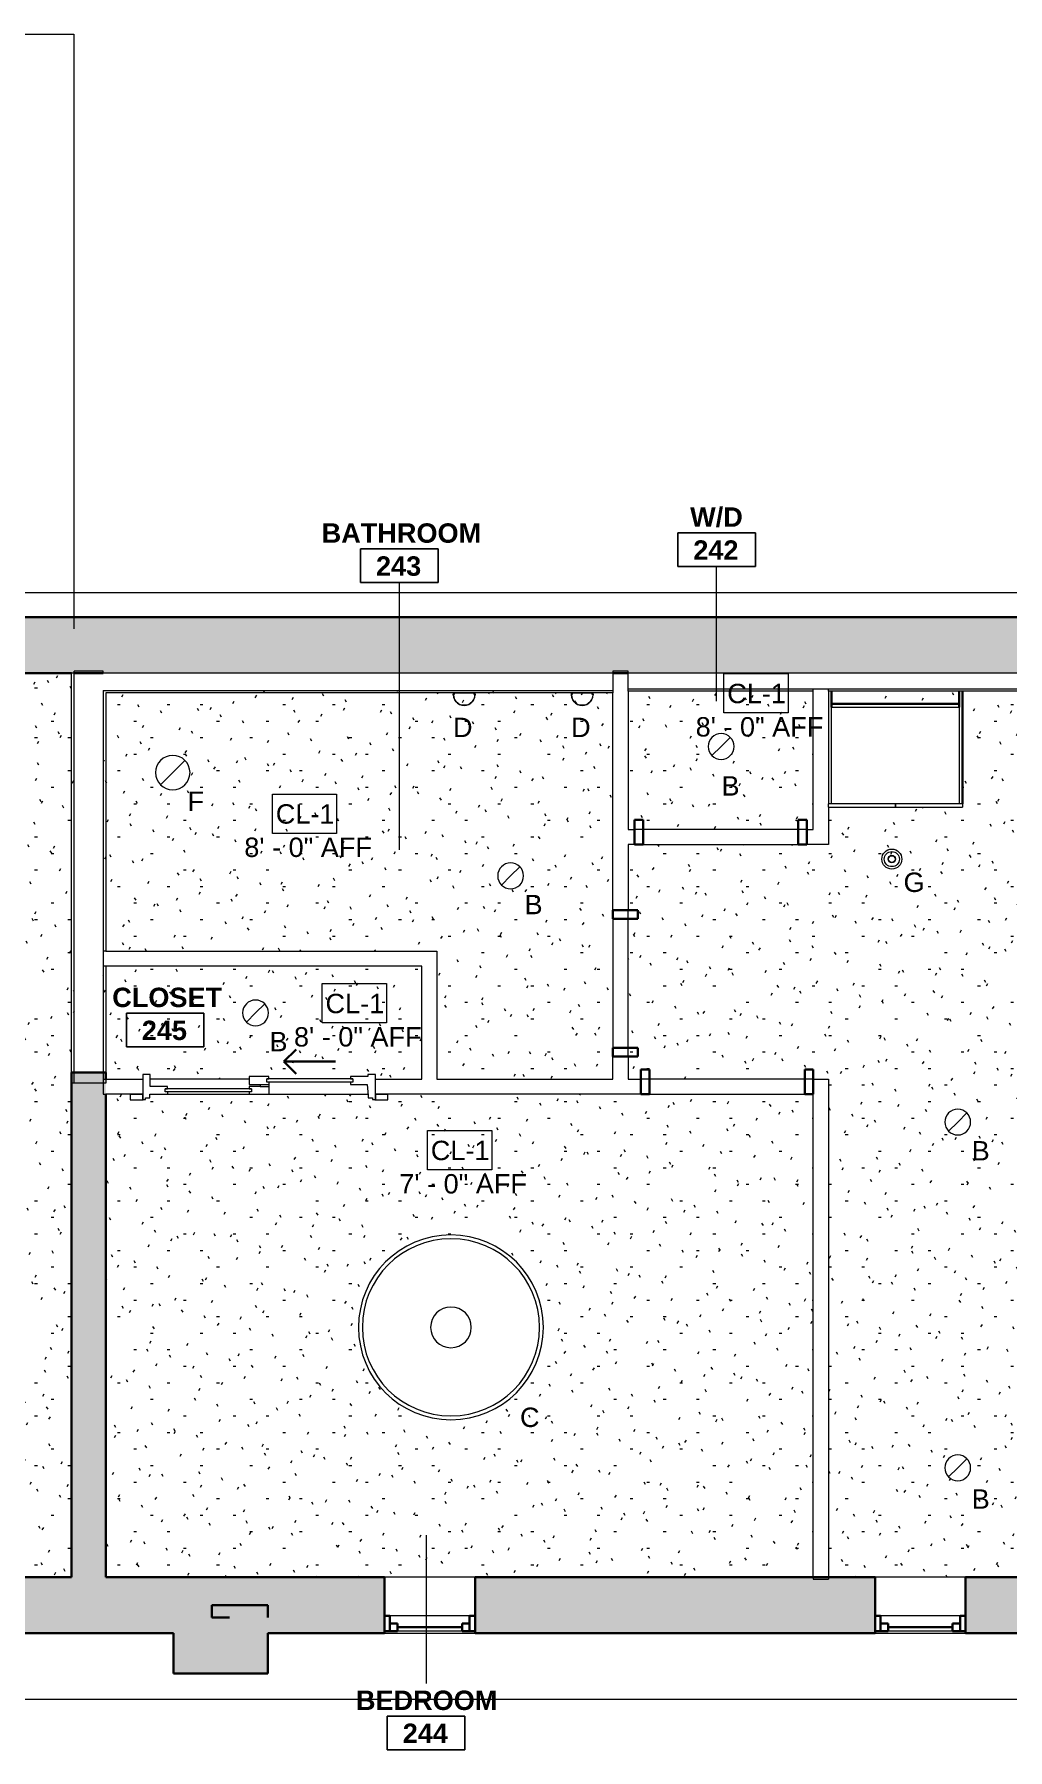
# Model space of a CAD drawing. Header units: inches. Extents: x -529 to 1015, y -2066 to -1239.
# Drawn here: x -119.1 to 106.8, y -1947.6 to -1549.4 of the extents above; entities that cross this region are included whole.
import ezdxf

# ---------------------------------------------------------------- set-up
doc = ezdxf.new("R2010")
doc.units = ezdxf.units.IN
doc.header["$MEASUREMENT"] = 0
for name, color, linetype, lineweight in [('A-AREA-IDEN', 2, 'Continuous', 9), ('A-CLNG', 13, 'Continuous', 18), ('A-CLNG-IDEN', 151, 'Continuous', 9), ('A-CLNG-PATT', 13, 'Continuous', 18), ('A-DETL', 90, 'Continuous', 9), ('A-DETL-GENF', 92, 'Continuous', 9), ('A-DOOR', 31, 'Continuous', 18), ('A-DOOR-FRAM', 31, 'Continuous', 30), ('A-DOOR-GLAZ', 31, 'Continuous', 9), ('A-DOOR-OPNG', 31, 'Continuous', 30), ('A-GLAZ', 151, 'Continuous', 18), ('A-ROOF', 132, 'Continuous', 18), ('A-WALL', 113, 'Continuous', 18), ('A-WALL-PATT', 111, 'Continuous', 18), ('E-LITE-EQPM', 33, 'Continuous', 9), ('E-LITE-EQPM-IDEN', 33, 'Continuous', 9), ('I-WALL', 2, 'Continuous', 18), ('Q-CASE', 31, 'Continuous', 9)]:
    doc.layers.add(name, color=color, linetype=linetype, lineweight=lineweight)
doc.styles.add('Arial', font='arial.ttf', dxfattribs={"height": 4.5})
doc.styles.add('Swis721 Lt BT_1', font='swissl.ttf', dxfattribs={"height": 4.5})
doc.styles.add('Swis721 Lt BT_B', font='', dxfattribs={"height": 4.5})
doc.styles.get('Swis721 Lt BT_B').set_extended_font_data('Swis721 Lt BT', bold=True)
pattern_1 = [(0, (0, 0), (15.36, 3.84), [0.634, -10.886, 0.634, -10.886, -61.44]), (0, (0, 0), (15.36, 3.84), [-23.04, 0.634, -22.406, 0.634, -10.886, -26.88]), (0, (0, 0), (15.36, 3.84), [-57.6, 0.634, -7.046, 0.634, -18.566]), (120, (5.76, 1.92), (-11.0055376, 11.38215), [0.634, -10.886, 0.634, -10.886, -61.44]), (120, (5.76, 1.92), (-11.0055376, 11.38215), [-23.04, 0.634, -22.406, 0.634, -10.886, -26.88]), (120, (5.76, 1.92), (-11.0055376, 11.38215), [-57.6, 0.634, -7.046, 0.634, -18.566]), (240, (7.68, 9.6), (-4.3544624, -15.22215), [0.634, -10.886, 0.634, -10.886, -61.44]), (240, (7.68, 9.6), (-4.3544624, -15.22215), [-23.04, 0.634, -22.406, 0.634, -10.886, -26.88]), (240, (7.68, 9.6), (-4.3544624, -15.22215), [-57.6, 0.634, -7.046, 0.634, -18.566])]

# ---------------------------------------------------------------- blocks, each defined once
blk = doc.blocks.new('Window-Double-Hung - 21_ x 42_-5127715-2ND FLOOR - RCP')
at = {"layer": 'A-GLAZ', "color": 8, "lineweight": 30}
for p, q in [((-10.5, 6.5), (-10.5, -6.5)), ((-10.5, 6), (-7.5, 6)), ((-9.25, 6), (-9.25, 2.5)), ((-9.25, 4.25), (-7.5, 4.25)), ((-7.5, 6), (-7.5, 4.25)), ((-7.5, 5.125), (7.5, 5.125)), ((7.5, 6), (10.5, 6)), ((7.5, 6), (7.5, 4.25)), ((9.25, 4.25), (7.5, 4.25)), ((9.25, 6), (9.25, 2.5)), ((10.5, -6.5), (10.5, 6.5)), ((-10.5, 2.5), (-9.25, 2.5)), ((9.25, 2.5), (10.5, 2.5))]:
    blk.add_line(p, q, dxfattribs=at)
at = {"layer": 'A-GLAZ'}
for p, q in [((10.5, 6.5), (-10.5, 6.5)), ((-10.5, -6.5), (10.5, -6.5))]:
    blk.add_line(p, q, dxfattribs=at)
at = {"layer": 'A-GLAZ', "lineweight": 9}
for p, q in [((-7.5, 6), (7.5, 6)), ((-9.25, 2.5), (9.25, 2.5))]:
    blk.add_line(p, q, dxfattribs=at)
blk = doc.blocks.new('Single Flush - D1 3_ X 8_  - NOT FR-6102448-2ND FLOOR - RCP')
at = {"layer": 'A-DOOR-FRAM'}
for p, q in [((-20, -4), (-20, 1.75)), ((-20, 1.75), (-18, 1.75)), ((-18, -4), (-18, 1.75)), ((18.000004, -4), (18.000004, 1.75)), ((18.000004, 1.75), (20.000004, 1.75)), ((20.000004, -4), (20.000004, 1.75)), ((-20, -4), (-18, -4)), ((18.000004, -4), (20.000004, -4))]:
    blk.add_line(p, q, dxfattribs=at)
blk = doc.blocks.new('Single Flush - D1 3_ X 8_  - NOT FR-6102174-2ND FLOOR - RCP')
at = {"layer": 'A-DOOR-FRAM'}
for p, q in [((-20, 4), (-20, -1.75)), ((-20, 4), (-18, 4)), ((-18, 4), (-18, -1.75)), ((18.000004, 4), (18.000004, -1.75)), ((18.000004, 4), (20.000004, 4)), ((20.000004, 4), (20.000004, -1.75)), ((-20, -1.75), (-18, -1.75)), ((18.000004, -1.75), (20.000004, -1.75))]:
    blk.add_line(p, q, dxfattribs=at)
blk = doc.blocks.new('Single Flush - D1 2_6_ X 8_ - NOT FR-6102321-2ND FLOOR - RCP')
at = {"layer": 'A-DOOR-FRAM'}
for p, q in [((-17, 4), (-17, -1.75)), ((-17, 4), (-15, 4)), ((-15, 4), (-15, -1.75)), ((15.000004, 4), (15.000004, -1.75)), ((15.000004, 4), (17.000004, 4)), ((17.000004, 4), (17.000004, -1.75)), ((-17, -1.75), (-15, -1.75)), ((15.000004, -1.75), (17.000004, -1.75))]:
    blk.add_line(p, q, dxfattribs=at)
blk = doc.blocks.new('Lighting_Pendants_Fabbian-Illuminazione_Olympic-F45A03 - Olympic F45A03-5554246-2ND FLOOR - RCP')
at = {"layer": 'E-LITE-EQPM'}
for radius, start, end in [(21.46, 360, 180), (20.57, 0, 180), (4.72, 360, 180), (21.46, 180, 360), (20.57, 180, 0), (4.72, 180, 360)]:
    blk.add_arc((0, 0), radius, start, end, dxfattribs=at)
blk = doc.blocks.new('Downlight - Recessed Can - 6_ Incandescent - 277V-5290754-2ND FLOOR - RCP')
at = {"layer": 'E-LITE-EQPM'}
for q in [(-2.12, -2.12), (2.12, 2.12)]:
    blk.add_line((0, 0), q, dxfattribs=at)
for start, end in [(360, 180), (0, 180), (180, 360), (180, 360)]:
    blk.add_arc((0, 0), 3, start, end, dxfattribs=at)
blk = doc.blocks.new('Downlight - Recessed Can - 8_ Incandescent - 120V-6101284-2ND FLOOR - RCP')
at = {"layer": 'E-LITE-EQPM'}
for q in [(-2.83, -2.83), (2.83, 2.83)]:
    blk.add_line((0, 0), q, dxfattribs=at)
for start, end in [(360, 180), (0, 180), (180, 360), (180, 360)]:
    blk.add_arc((0, 0), 4, start, end, dxfattribs=at)
blk = doc.blocks.new('Lighting_Ceiling-Mounted_Lucent_Axis_Mini_NorthAmerica - Not A Type - Load Type Catalog-5458882-2ND FLOOR - RCP')
at = {"layer": 'E-LITE-EQPM'}
for radius, start, end in [(2.32, 0, 180), (1.75, 0, 180), (0.867, 360, 180), (0.787, 360, 180), (2.32, 180, 0), (1.75, 180, 0), (0.867, 180, 360), (0.787, 180, 360)]:
    blk.add_arc((0, 0), radius, start, end, dxfattribs=at)
blk = doc.blocks.new('Door-Sliding-JELD-WEN-2_Panel-Stationary_Active-Wide_Stile-EpicVue - Not A Type - Load Type Catalog 4_6_-5760578-2ND FLOOR - RCP')
at = {"layer": 'A-DETL-GENF'}
for p, q in [((-26.86, 3.06), (-29.91, 3.06)), ((-29.91, 3.06), (-29.91, 1.8)), ((-29.91, 1.8), (-27, 1.8)), ((-27, 1.8), (-27, 2.98)), ((-27, 2.98), (-26.86, 2.98)), ((-26.34, 2.94), (-27, 2.94)), ((-27, 2.94), (-27, -2.8)), ((-26.86, 2.98), (-26.86, 3.06)), ((-26.34, 2.55), (-26.34, 2.94)), ((-25.34, 2.55), (-26.34, 2.55)), ((-25.34, 2.06), (-25.34, 2.55)), ((-25.11, -0.54), (-25.34, 2.06)), ((2.32, 1.74), (-2.37, 1.74)), ((-2.37, 1.74), (-2.37, -0.1)), ((1.78, 0.48), (1.78, 1.23)), ((1.78, 1.23), (2.32, 1.23)), ((2.31, 0.48), (1.78, 0.48)), ((2.31, -0.05), (2.31, 0.48)), ((2.32, 1.23), (2.32, 1.74)), ((21.2, 1.74), (21.2, 1.23)), ((25.33, 1.74), (21.2, 1.74)), ((21.2, 1.23), (21.75, 1.23)), ((21.75, 0.48), (21.21, 0.48)), ((21.21, 0.48), (21.21, -0.05)), ((21.75, 1.23), (21.75, 0.48)), ((26.34, 2.55), (25.33, 2.55)), ((25.33, 2.55), (25.33, 1.74)), ((27, 2.95), (26.34, 2.95)), ((26.34, 2.95), (26.34, 2.55)), ((26.86, 3.06), (26.86, 2.98)), ((29.91, 3.06), (26.86, 3.06)), ((26.86, 2.98), (27, 2.98)), ((27, 2.98), (27, 1.8)), ((27, -2.8), (27, 2.95)), ((27, 1.8), (29.91, 1.8)), ((29.91, 1.8), (29.91, 3.06)), ((-27, -2.8), (-25.25, -2.8)), ((-25.25, -2.8), (-25.25, -2.33)), ((-25.25, -2.33), (-21.22, -2.33)), ((-21.21, -0.54), (-25.11, -0.54)), ((-21.75, -1.8), (-21.75, -1.05)), ((-21.75, -1.05), (-21.21, -1.05)), ((-21.22, -1.8), (-21.75, -1.8)), ((-21.22, -2.33), (-21.22, -1.8)), ((-21.21, -1.05), (-21.21, -0.54)), ((-2.37, -0.1), (-2.32, -0.1)), ((-0.28, -0.05), (-2.32, -0.05)), ((-2.32, -0.05), (-2.32, -0.1)), ((-2.32, -0.1), (-2.32, -1.05)), ((-0.28, -0.54), (-2.32, -0.54)), ((-2.32, -1.05), (-1.78, -1.05)), ((-1.78, -1.8), (-2.31, -1.8)), ((-2.31, -1.8), (-2.31, -2.33)), ((-2.31, -2.33), (2.31, -2.33)), ((-1.78, -1.05), (-1.78, -1.8)), ((-0.28, -0.54), (-0.28, -0.05)), ((-0.28, -0.05), (2.31, -0.05)), ((2.31, -0.54), (-0.28, -0.54)), ((2.31, -2.33), (2.31, -0.54)), ((21.21, -0.05), (25.25, -0.05)), ((25.25, -0.05), (25.25, -2.8)), ((25.25, -2.8), (27, -2.8))]:
    blk.add_line(p, q, dxfattribs=at)
at = {"layer": 'A-DOOR-GLAZ'}
for p, q in [((1.78, 1.23), (21.75, 1.23)), ((1.78, 0.48), (21.75, 0.48)), ((-21.75, -1.05), (-1.78, -1.05)), ((-21.75, -1.8), (-1.78, -1.8))]:
    blk.add_line(p, q, dxfattribs=at)
at = {"layer": 'A-DOOR-OPNG'}
for p, q in [((-8.6, -2.99), (-5.77, -5.81)), ((-5.77, -5.81), (-17.77, -5.81)), ((-8.6, -8.64), (-5.77, -5.81))]:
    blk.add_line(p, q, dxfattribs=at)
blk = doc.blocks.new('CW Cupbd1 - Fridge 80_h x 24_d - 2 Doors-5985499-2ND FLOOR - RCP')
at = {"layer": 'Q-CASE', "lineweight": 30}
for p, q in [((2.75, -2.36), (2.75, -6.06)), ((32.39, -6.06), (32.39, -2.36)), ((33.14, -2.36), (33.14, -28.56)), ((2.75, -6.06), (2.75, -5.31)), ((2.75, -5.31), (32.39, -5.31)), ((32.39, -5.31), (32.39, -6.06))]:
    blk.add_line(p, q, dxfattribs=at)
at = {"layer": 'Q-CASE'}
for p, q in [((2.75, -28.56), (2.75, -6.06)), ((2.75, -6.06), (32.39, -6.06)), ((32.39, -6.06), (32.39, -28.56)), ((17.57, -28.56), (2, -28.56)), ((2, -29.31), (2, -28.56)), ((2, -29.31), (17.57, -29.31)), ((32.39, -28.56), (2.75, -28.56)), ((17.57, -29.31), (17.57, -28.56)), ((33.14, -28.56), (17.57, -28.56)), ((17.57, -28.56), (17.57, -29.31)), ((17.57, -29.31), (33.14, -29.31)), ((33.14, -28.56), (33.14, -29.31))]:
    blk.add_line(p, q, dxfattribs=at)
blk = doc.blocks.new('spectrum-sconce_round - BATHROOM 5_W x 4_D x 9_25_H 2-6101474-2ND FLOOR - RCP')
at = {"layer": 'E-LITE-EQPM'}
for p, q in [((-7.43, 2.93), (-7.26, 2.85)), ((-4.07, 3.16), (-4.06, 3.16)), ((-4.07, 3.03), (-4.07, 3.16)), ((-4.07, 3.16), (-4.07, 3.03)), ((-4.07, 3.14), (-4.06, 3.14)), ((-4.07, 3.05), (-4.07, 3.14)), ((-4.07, 3.14), (-4.07, 3.05)), ((-4.07, 3.03), (-4.07, 2.66)), ((-4.06, 3.03), (-4.07, 3.03)), ((-4.06, 3.16), (-4.06, 3.03)), ((-4.06, 3.03), (-4.06, 2.72)), ((-4.06, 2.72), (-4.03, 2.72)), ((-4.06, 2.66), (-4.06, 2.72)), ((-4.06, 2.7), (-4.03, 2.7)), ((-3.81, 2.67), (-4.06, 2.67)), ((-4.06, 2.66), (-4.06, 2.67)), ((-4.03, 3.03), (-4.03, 3.16)), ((-4.03, 2.72), (-4.03, 3.03)), ((-4.03, 3), (-3.86, 3)), ((-3.86, 2.81), (-4.03, 2.81)), ((-3.86, 2.8), (-4.03, 2.8)), ((-3.81, 2.67), (-3.68, 2.67)), ((-3.68, 2.67), (-3.81, 2.67)), ((-3.81, 2.66), (-3.81, 2.67)), ((-3.68, 2.67), (-3.68, 2.66)), ((-3.68, 2.67), (-3.07, 2.67)), ((-3.07, 2.67), (-3.68, 2.67)), ((-0.05, 2.67), (-3.07, 2.67)), ((-0.05, 2.67), (0.57, 2.67)), ((0.57, 2.67), (-0.05, 2.67)), ((0.57, 2.66), (0.57, 2.67)), ((0.57, 2.67), (0.69, 2.67)), ((0.69, 2.67), (0.57, 2.67)), ((0.94, 2.67), (0.69, 2.67)), ((0.69, 2.66), (0.69, 2.67)), ((0.75, 3), (0.91, 3)), ((0.91, 2.81), (0.75, 2.81)), ((0.91, 2.8), (0.75, 2.8)), ((0.91, 3.16), (0.91, 3.03)), ((0.91, 3.03), (0.91, 2.72)), ((0.91, 2.72), (0.94, 2.72)), ((0.91, 2.7), (0.94, 2.7)), ((0.94, 3.03), (0.94, 3.16)), ((0.94, 3.16), (0.96, 3.16)), ((0.94, 3.14), (0.96, 3.14)), ((0.94, 2.72), (0.94, 3.03)), ((0.96, 3.03), (0.94, 3.03)), ((0.94, 2.72), (0.94, 2.66)), ((0.94, 2.66), (0.94, 2.67)), ((0.96, 3.03), (0.96, 3.16)), ((0.96, 3.16), (0.96, 3.03)), ((0.96, 3.05), (0.96, 3.14)), ((0.96, 3.14), (0.96, 3.05)), ((0.96, 2.66), (0.96, 3.03)), ((4.59, 2.85), (4.76, 2.93))]:
    blk.add_line(p, q, dxfattribs=at)
at = {"layer": 'E-LITE-EQPM', "flags": 128}
for points in [[(-1.56, 5.66), (-2.11, 5.59), (-2.64, 5.41), (-3.12, 5.11), (-3.51, 4.72), (-3.81, 4.24), (-4, 3.71), (-4.06, 3.16)], [(-4.03, 3.16), (-3.95, 3.75), (-3.74, 4.3), (-3.41, 4.79), (-2.96, 5.19), (-2.43, 5.46), (-1.86, 5.61), (-1.26, 5.61), (-0.68, 5.46), (-0.16, 5.19), (0.29, 4.79), (0.63, 4.3), (0.84, 3.75), (0.91, 3.16)], [(-3.95, 3.73), (-3.74, 4.29), (-3.41, 4.78), (-2.96, 5.17), (-2.43, 5.45), (-1.86, 5.59), (-1.26, 5.59), (-0.68, 5.45), (-0.16, 5.17), (0.29, 4.78), (0.63, 4.29), (0.84, 3.73)], [(0.94, 3.16), (0.88, 3.71), (0.69, 4.24), (0.4, 4.72), (0, 5.11), (-0.47, 5.41), (-1, 5.59), (-1.56, 5.66)]]:
    blk.add_lwpolyline(points, dxfattribs=at)
at = {"layer": 'E-LITE-EQPM'}
for centre, start, end in [((-3.87, 2.91), 276.1329, 83.8671), ((-3.87, 2.91), 69.8893, 83.8671), ((-3.87, 2.89), 276.1329, 0), ((-3.87, 2.89), 276.1329, 290.1107), ((-3.87, 2.91), 13.9779, 41.9336), ((-3.87, 2.91), 346.0221, 0), ((-3.87, 2.89), 346.0221, 0), ((0.76, 2.91), 96.1329, 263.8671), ((0.76, 2.89), 166.0221, 263.8671), ((0.76, 2.91), 177.3926, 207.9557), ((0.76, 2.89), 180, 207.9557), ((0.76, 2.91), 124.0886, 152.0443)]:
    blk.add_arc(centre, 0.0943, start, end, dxfattribs=at)
blk = doc.blocks.new('Room Tag - Room Name and Number-3379422-2ND FLOOR - RCP')
at = {"layer": 'A-AREA-IDEN'}
for p, q in [((-0.1881, -0.1636), (-0.1881, -0.0018)), ((-0.1881, -0.0018), (0.1869, -0.0018)), ((0.1869, -0.0018), (-0.1881, -0.0018)), ((-0.1881, -0.0018), (-0.1881, -0.1636)), ((0.1869, -0.0018), (0.1869, -0.1636)), ((0.1869, -0.1636), (0.1869, -0.0018)), ((0.1869, -0.1636), (-0.1881, -0.1636)), ((-0.1881, -0.1636), (0.1869, -0.1636))]:
    blk.add_line(p, q, dxfattribs=at)

msp = doc.modelspace()

# ---------------------------------------------------------------- hatches: boundary and pattern name
at = {"layer": 'A-CLNG-PATT'}
h = msp.add_hatch(dxfattribs=at)
h.set_pattern_fill('FP_1', color=256, style=0, pattern_type=2)
h.set_pattern_definition(pattern_1)
h.paths.add_polyline_path([(-110.51, -1907.52), (-110.51, -1697.72), (-186.53, -1697.72), (-186.53, -1907.52), (-168.25, -1907.52)], flags=0)
h.paths.add_polyline_path([(-150.76, -1854.65), (-151.76, -1854.65), (-151.76, -1842.8), (-144.51, -1842.8), (-144.51, -1854.65), (-147.27, -1854.65)], flags=0)
h.paths.add_polyline_path([(-150.76, -1746.65), (-151.76, -1746.65), (-151.76, -1734.8), (-144.51, -1734.8), (-144.51, -1746.65), (-149.02, -1746.65)], flags=0)
h = msp.add_hatch(dxfattribs=at)
h.set_pattern_fill('FP_1', color=256, style=0, pattern_type=2)
h.set_pattern_definition(pattern_1)
h.paths.add_polyline_path([(263.75, -1907.52), (263.75, -1808.44), (224.25, -1808.44), (224.25, -1803.94), (227.75, -1803.94), (227.75, -1804.94), (263.75, -1804.94), (263.75, -1768.94), (227.75, -1768.94), (227.75, -1769.94), (224.25, -1769.94), (224.25, -1765.44), (263.75, -1765.44), (263.75, -1697.72), (221.68, -1697.72), (221.68, -1727.84), (218.18, -1727.84), (218.18, -1701.84), (96.34, -1701.84), (96.34, -1728.8), (65.2, -1728.8), (65.2, -1737.46), (18.7, -1737.46), (18.7, -1791.92), (65.2, -1791.92), (65.2, -1907.52), (253.7, -1907.52)], flags=0)
h.paths.add_polyline_path([(95.23, -1885.14), (94.45, -1885.04), (93.73, -1884.74), (93.11, -1884.26), (92.63, -1883.64), (92.33, -1882.92), (92.23, -1882.14), (92.33, -1881.37), (92.63, -1880.64), (93.11, -1880.02), (93.73, -1879.54), (94.45, -1879.24), (95.23, -1879.14), (96, -1879.24), (96.73, -1879.54), (97.35, -1880.02), (97.83, -1880.64), (98.13, -1881.37), (98.23, -1882.14), (98.13, -1882.92), (97.83, -1883.64), (97.35, -1884.26), (96.73, -1884.74), (96, -1885.04)], flags=0)
h.paths.add_polyline_path([(167.23, -1883.14), (166.45, -1883.04), (165.73, -1882.74), (165.11, -1882.26), (164.63, -1881.64), (164.33, -1880.92), (164.23, -1880.14), (164.33, -1879.37), (164.63, -1878.64), (165.11, -1878.02), (165.73, -1877.54), (166.45, -1877.24), (167.23, -1877.14), (168, -1877.24), (168.73, -1877.54), (169.35, -1878.02), (169.83, -1878.64), (170.13, -1879.37), (170.23, -1880.14), (170.13, -1880.92), (169.83, -1881.64), (169.35, -1882.26), (168.73, -1882.74), (168, -1883.04), (167.4, -1883.12)], flags=0)
h.paths.add_polyline_path([(239.23, -1883.14), (238.45, -1883.04), (237.73, -1882.74), (237.11, -1882.26), (236.63, -1881.64), (236.33, -1880.92), (236.23, -1880.14), (236.33, -1879.37), (236.63, -1878.64), (237.11, -1878.02), (237.73, -1877.54), (238.45, -1877.24), (239.23, -1877.14), (240, -1877.24), (240.73, -1877.54), (241.35, -1878.02), (241.83, -1878.64), (242.13, -1879.37), (242.23, -1880.14), (242.13, -1880.92), (241.83, -1881.64), (241.35, -1882.26), (240.73, -1882.74), (240, -1883.04)], flags=0)
h.paths.add_polyline_path([(199.05, -1862.03), (199.05, -1849), (197.84, -1848.81), (196.58, -1848.17), (196.21, -1847.8), (186.98, -1857.03), (186.73, -1856.78), (195.96, -1847.55), (195.59, -1847.18), (194.95, -1845.92), (194.76, -1844.71), (181.73, -1844.71), (181.73, -1844.35), (194.76, -1844.35), (194.95, -1843.14), (195.59, -1841.89), (195.96, -1841.52), (186.73, -1832.28), (186.98, -1832.03), (196.21, -1841.27), (196.58, -1840.89), (197.84, -1840.25), (199.05, -1840.06), (199.05, -1827.03), (199.4, -1827.03), (199.4, -1840.06), (200.62, -1840.25), (201.87, -1840.89), (202.24, -1841.27), (211.48, -1832.03), (211.73, -1832.28), (202.49, -1841.52), (202.87, -1841.89), (203.51, -1843.14), (203.7, -1844.35), (216.73, -1844.35), (216.73, -1844.71), (203.7, -1844.71), (203.51, -1845.92), (202.87, -1847.18), (202.49, -1847.55), (211.73, -1856.78), (211.48, -1857.03), (202.24, -1847.8), (201.87, -1848.17), (200.62, -1848.81), (199.4, -1849), (199.4, -1862.03)], flags=0)
h.paths.add_polyline_path([(200.96, -1846.91), (200.96, -1846.91), (200.87, -1846.79)], flags=0)
h.paths.add_polyline_path([(197.68, -1842.4), (197.68, -1842.4), (197.59, -1842.27)], flags=0)
h.paths.add_polyline_path([(95.23, -1804.88), (94.45, -1804.78), (93.73, -1804.48), (93.11, -1804), (92.63, -1803.38), (92.33, -1802.66), (92.23, -1801.88), (92.33, -1801.1), (92.63, -1800.38), (93.11, -1799.76), (93.73, -1799.28), (94.45, -1798.98), (95.23, -1798.88), (96, -1798.98), (96.73, -1799.28), (97.35, -1799.76), (97.83, -1800.38), (98.13, -1801.1), (98.23, -1801.88), (98.13, -1802.66), (97.83, -1803.38), (97.35, -1804), (96.73, -1804.48), (96, -1804.78)], flags=0)
h.paths.add_polyline_path([(167.23, -1804.88), (166.45, -1804.78), (165.73, -1804.48), (165.11, -1804), (164.63, -1803.38), (164.33, -1802.66), (164.23, -1801.88), (164.33, -1801.1), (164.63, -1800.38), (165.11, -1799.76), (165.73, -1799.28), (166.45, -1798.98), (167.23, -1798.88), (168, -1798.98), (168.73, -1799.28), (169.35, -1799.76), (169.83, -1800.38), (170.13, -1801.1), (170.23, -1801.88), (170.13, -1802.66), (169.83, -1803.38), (169.35, -1804), (168.73, -1804.48), (168, -1804.78), (167.4, -1804.86)], flags=0)
h.paths.add_polyline_path([(177.55, -1787.44), (173.03, -1787.44), (170.74, -1783.51), (173.03, -1779.57), (177.55, -1779.57), (179.84, -1783.51), (177.63, -1787.3)], flags=0)
h.paths.add_polyline_path([(117.61, -1787.44), (117.53, -1787.44), (115.24, -1783.51), (117.53, -1779.57), (122.05, -1779.57), (124.34, -1783.51), (122.05, -1787.44), (117.79, -1787.44)], flags=0)
h.paths.add_polyline_path([(144.92, -1787.43), (144.66, -1787.43), (142.37, -1783.49), (144.66, -1779.56), (149.19, -1779.56), (151.47, -1783.49), (149.18, -1787.43), (146.44, -1787.43)], flags=0)
h.paths.add_polyline_path([(151.94, -1743.16), (150.93, -1742.93), (150.12, -1742.29), (149.67, -1741.36), (149.67, -1740.32), (150.12, -1739.39), (150.93, -1738.75), (151.94, -1738.52), (152.95, -1738.75), (153.75, -1739.39), (154.2, -1740.32), (154.2, -1741.36), (153.75, -1742.29), (152.95, -1742.93), (152.02, -1743.15)], flags=0)
h.paths.add_polyline_path([(187.94, -1743.16), (186.93, -1742.93), (186.12, -1742.29), (185.67, -1741.36), (185.67, -1740.32), (186.12, -1739.39), (186.93, -1738.75), (187.94, -1738.52), (188.95, -1738.75), (189.75, -1739.39), (190.2, -1740.32), (190.2, -1741.36), (189.75, -1742.29), (188.95, -1742.93), (188.38, -1743.06)], flags=0)
h.paths.add_polyline_path([(115.94, -1743.16), (114.91, -1742.92), (114.12, -1742.29), (113.67, -1741.36), (113.67, -1740.32), (114.12, -1739.39), (114.96, -1738.74), (115.94, -1738.52), (116.95, -1738.75), (117.75, -1739.39), (118.2, -1740.32), (118.2, -1741.36), (117.75, -1742.29), (116.95, -1742.93), (116.02, -1743.15)], flags=0)
h.paths.add_polyline_path([(79.94, -1743.16), (78.91, -1742.92), (78.12, -1742.29), (77.67, -1741.36), (77.67, -1740.32), (78.12, -1739.39), (78.93, -1738.75), (79.94, -1738.52), (80.95, -1738.75), (81.75, -1739.39), (82.2, -1740.32), (82.2, -1741.36), (81.75, -1742.29), (80.95, -1742.93), (80.02, -1743.15)], flags=0)
h.paths.add_polyline_path([(115.94, -1742.59), (116.81, -1742.35), (117.45, -1741.71), (117.68, -1740.84), (117.45, -1739.97), (116.81, -1739.33), (115.94, -1739.1), (115.06, -1739.33), (114.43, -1739.97), (114.19, -1740.84), (114.43, -1741.71), (115.06, -1742.35), (115.72, -1742.53)], flags=0)
h.paths.add_polyline_path([(79.94, -1742.59), (80.81, -1742.35), (81.45, -1741.71), (81.68, -1740.84), (81.45, -1739.97), (80.81, -1739.33), (79.94, -1739.1), (79.06, -1739.33), (78.43, -1739.97), (78.19, -1740.84), (78.43, -1741.71), (79.06, -1742.35), (79.72, -1742.53)], flags=0)
h.paths.add_polyline_path([(187.94, -1742.59), (188.81, -1742.35), (189.45, -1741.71), (189.68, -1740.84), (189.45, -1739.97), (188.81, -1739.33), (187.94, -1739.1), (187.06, -1739.33), (186.43, -1739.97), (186.19, -1740.84), (186.43, -1741.71), (187.06, -1742.35)], flags=0)
h.paths.add_polyline_path([(151.94, -1742.59), (152.81, -1742.35), (153.45, -1741.71), (153.68, -1740.84), (153.42, -1739.94), (152.81, -1739.33), (151.94, -1739.1), (151.06, -1739.33), (150.43, -1739.97), (150.19, -1740.84), (150.43, -1741.71), (151.06, -1742.35)], flags=0)
h.paths.add_polyline_path([(151.94, -1741.71), (151.42, -1741.54), (151.11, -1741.09), (151.11, -1740.57), (151.44, -1740.13), (151.95, -1739.97), (152.46, -1740.16), (152.77, -1740.59), (152.76, -1741.12), (152.43, -1741.55), (151.94, -1741.71)], flags=0)
h.paths.add_polyline_path([(115.94, -1741.71), (115.42, -1741.54), (115.11, -1741.09), (115.11, -1740.57), (115.44, -1740.13), (115.95, -1739.97), (116.46, -1740.16), (116.77, -1740.59), (116.76, -1741.12), (116.43, -1741.55), (115.94, -1741.71)], flags=0)
h.paths.add_polyline_path([(187.94, -1741.71), (187.42, -1741.54), (187.11, -1741.09), (187.11, -1740.57), (187.44, -1740.13), (187.95, -1739.97), (188.46, -1740.16), (188.77, -1740.59), (188.76, -1741.12), (188.43, -1741.55), (187.94, -1741.71)], flags=0)
h.paths.add_polyline_path([(79.94, -1741.71), (79.42, -1741.54), (79.11, -1741.09), (79.11, -1740.57), (79.44, -1740.13), (79.95, -1739.97), (80.46, -1740.16), (80.77, -1740.59), (80.76, -1741.12), (80.43, -1741.55), (79.94, -1741.71)], flags=0)
h.paths.add_polyline_path([(151.94, -1741.63), (152.5, -1741.39), (152.72, -1740.84), (152.49, -1740.28), (151.93, -1740.06), (151.38, -1740.3), (151.15, -1740.84), (151.38, -1741.4), (151.93, -1741.63)], flags=0)
h.paths.add_polyline_path([(79.94, -1741.63), (80.5, -1741.39), (80.72, -1740.84), (80.49, -1740.28), (79.93, -1740.06), (79.38, -1740.3), (79.15, -1740.84), (79.38, -1741.4), (79.93, -1741.63)], flags=0)
h.paths.add_polyline_path([(187.94, -1741.63), (188.5, -1741.39), (188.72, -1740.84), (188.49, -1740.28), (187.93, -1740.06), (187.38, -1740.3), (187.15, -1740.84), (187.38, -1741.4), (187.93, -1741.63)], flags=0)
h.paths.add_polyline_path([(115.94, -1741.63), (116.5, -1741.39), (116.72, -1740.84), (116.49, -1740.28), (115.93, -1740.06), (115.38, -1740.3), (115.15, -1740.84), (115.38, -1741.4), (115.93, -1741.63)], flags=0)
h.paths.add_polyline_path([(239.23, -1720.45), (238.45, -1720.35), (237.73, -1720.05), (237.11, -1719.57), (236.63, -1718.95), (236.33, -1718.22), (236.23, -1717.45), (236.33, -1716.67), (236.63, -1715.95), (237.11, -1715.33), (237.73, -1714.85), (238.45, -1714.55), (239.23, -1714.45), (240, -1714.55), (240.73, -1714.85), (241.35, -1715.33), (241.83, -1715.95), (242.13, -1716.67), (242.23, -1717.45), (242.13, -1718.22), (241.83, -1718.95), (241.35, -1719.57), (240.73, -1720.05), (240, -1720.35)], flags=0)
h.paths.add_polyline_path([(95.59, -1704.8), (95.59, -1701.84), (65.95, -1701.84), (65.95, -1704.8)], flags=0)
h = msp.add_hatch(dxfattribs=at)
h.set_pattern_fill('FP_2', color=256, style=0, pattern_type=2)
h.set_pattern_definition(pattern_1)
h.paths.add_polyline_path([(-0.42, -1791.92), (15.2, -1791.92), (15.2, -1702.22), (10.59, -1702.22), (10.57, -1702.72), (10.5, -1703.31), (10.29, -1703.87), (9.96, -1704.34), (9.6, -1704.69), (9.16, -1704.97), (8.63, -1705.16), (8.02, -1705.21), (7.46, -1705.14), (6.96, -1704.96), (6.5, -1704.66), (6.11, -1704.26), (5.81, -1703.78), (5.63, -1703.26), (5.56, -1702.47), (5.56, -1702.22), (-16.82, -1702.22), (-16.83, -1702.72), (-16.91, -1703.31), (-17.12, -1703.87), (-17.44, -1704.34), (-17.81, -1704.69), (-18.25, -1704.97), (-18.77, -1705.16), (-19.39, -1705.21), (-19.94, -1705.14), (-20.44, -1704.96), (-20.91, -1704.66), (-21.3, -1704.26), (-21.59, -1703.78), (-21.77, -1703.26), (-21.85, -1702.47), (-21.85, -1702.22), (-102.51, -1702.22), (-102.51, -1762.22), (-25.65, -1762.22), (-25.65, -1791.92)], flags=0)
h.paths.add_polyline_path([(-8.55, -1747.74), (-9.33, -1747.63), (-10.05, -1747.33), (-10.68, -1746.86), (-11.15, -1746.24), (-11.45, -1745.51), (-11.55, -1744.74), (-11.45, -1743.96), (-11.15, -1743.24), (-10.68, -1742.61), (-10.05, -1742.14), (-9.33, -1741.84), (-8.55, -1741.74), (-7.78, -1741.84), (-7.05, -1742.14), (-6.43, -1742.61), (-5.96, -1743.24), (-5.66, -1743.96), (-5.55, -1744.74), (-5.66, -1745.51), (-5.96, -1746.24), (-6.43, -1746.86), (-7.05, -1747.33), (-7.78, -1747.63)], flags=0)
h.paths.add_polyline_path([(-86.97, -1724.76), (-88.01, -1724.62), (-88.97, -1724.23), (-89.8, -1723.59), (-90.43, -1722.76), (-90.83, -1721.8), (-90.97, -1720.76), (-90.83, -1719.73), (-90.43, -1718.76), (-89.8, -1717.93), (-88.97, -1717.3), (-88.01, -1716.9), (-86.97, -1716.76), (-85.94, -1716.9), (-84.97, -1717.3), (-84.14, -1717.93), (-83.51, -1718.76), (-83.11, -1719.73), (-82.97, -1720.76), (-83.11, -1721.8), (-83.51, -1722.76), (-84.14, -1723.59), (-84.97, -1724.23), (-85.94, -1724.62)], flags=0)
h.paths.add_polyline_path([(8.07, -1705.15), (8.42, -1705.14), (9.02, -1704.97), (9.47, -1704.74), (9.96, -1704.28), (10.28, -1703.79), (10.47, -1703.26), (10.54, -1702.56), (10.33, -1702.54), (10.29, -1702.43), (10.35, -1702.36), (10.37, -1702.36), (10.54, -1702.36), (10.54, -1702.27), (10.57, -1702.27), (10.57, -1702.23), (5.57, -1702.23), (5.57, -1702.27), (5.6, -1702.28), (5.6, -1702.36), (5.81, -1702.38), (5.83, -1702.39), (5.85, -1702.49), (5.77, -1702.56), (5.6, -1702.58), (5.6, -1702.72), (5.68, -1703.31), (5.9, -1703.87), (6.24, -1704.36), (6.7, -1704.75), (7.26, -1705.03), (7.77, -1705.15)], flags=0)
h.paths.add_polyline_path([(-19.63, -1705.15), (-18.98, -1705.14), (-18.38, -1704.97), (-17.93, -1704.74), (-17.44, -1704.28), (-17.12, -1703.79), (-16.93, -1703.26), (-16.87, -1702.56), (-17.07, -1702.54), (-17.11, -1702.43), (-17.05, -1702.36), (-17.03, -1702.36), (-16.86, -1702.36), (-16.86, -1702.27), (-16.83, -1702.27), (-16.83, -1702.23), (-21.83, -1702.23), (-21.83, -1702.27), (-21.8, -1702.28), (-21.8, -1702.36), (-21.6, -1702.38), (-21.57, -1702.39), (-21.55, -1702.49), (-21.63, -1702.56), (-21.8, -1702.58), (-21.8, -1702.72), (-21.72, -1703.31), (-21.51, -1703.87), (-21.16, -1704.36), (-20.7, -1704.75), (-20.14, -1705.03), (-19.65, -1705.15)], flags=0)
h = msp.add_hatch(dxfattribs=at)
h.set_pattern_fill('FP_1', color=256, style=0, pattern_type=2)
h.set_pattern_definition(pattern_1)
h.paths.add_polyline_path([(55.52, -1733.96), (61.7, -1733.96), (61.7, -1701.84), (18.7, -1701.84), (18.7, -1733.96), (41.54, -1733.96)], flags=0)
h.paths.add_polyline_path([(40.31, -1717.71), (39.53, -1717.61), (38.81, -1717.31), (38.19, -1716.83), (37.71, -1716.21), (37.41, -1715.49), (37.31, -1714.71), (37.41, -1713.94), (37.71, -1713.21), (38.19, -1712.59), (38.81, -1712.12), (39.53, -1711.82), (40.31, -1711.71), (41.09, -1711.82), (41.81, -1712.12), (42.43, -1712.59), (42.91, -1713.21), (43.21, -1713.94), (43.31, -1714.71), (43.21, -1715.49), (42.91, -1716.21), (42.43, -1716.83), (41.81, -1717.31), (41.09, -1717.61)], flags=0)
h = msp.add_hatch(dxfattribs=at)
h.set_pattern_fill('FP_1', color=256, style=0, pattern_type=2)
h.set_pattern_definition(pattern_1)
h.paths.add_polyline_path([(-29.15, -1791.92), (-29.15, -1765.72), (-102.51, -1765.72), (-102.51, -1791.92), (-93.95, -1791.92), (-93.95, -1790.87), (-92.2, -1790.87), (-92.2, -1791.92), (-69.27, -1791.92), (-69.27, -1791.34), (-64.64, -1791.34), (-64.64, -1791.87), (-45.73, -1791.87), (-45.73, -1791.34), (-41.7, -1791.34), (-41.7, -1790.87), (-39.95, -1790.87), (-39.95, -1791.92)], flags=0)
h.paths.add_polyline_path([(-67.76, -1779.55), (-68.54, -1779.44), (-69.26, -1779.14), (-69.88, -1778.67), (-70.36, -1778.05), (-70.66, -1777.32), (-70.76, -1776.55), (-70.66, -1775.77), (-70.35, -1775.03), (-69.88, -1774.43), (-69.26, -1773.95), (-68.54, -1773.65), (-67.76, -1773.55), (-66.99, -1773.65), (-66.26, -1773.95), (-65.64, -1774.43), (-65.16, -1775.05), (-64.86, -1775.77), (-64.76, -1776.55), (-64.86, -1777.32), (-65.16, -1778.05), (-65.64, -1778.67), (-66.26, -1779.14), (-66.99, -1779.44)], flags=0)
h = msp.add_hatch(dxfattribs=at)
h.set_pattern_fill('FP_1', color=256, style=0, pattern_type=2)
h.set_pattern_definition(pattern_1)
h.paths.add_polyline_path([(55.52, -1907.52), (61.7, -1907.52), (61.7, -1795.42), (-39.95, -1795.42), (-39.95, -1795.47), (-37.05, -1795.47), (-37.05, -1796.73), (-40.09, -1796.73), (-40.09, -1796.65), (-39.95, -1796.65), (-39.95, -1796.62), (-40.62, -1796.62), (-40.62, -1796.22), (-41.62, -1796.22), (-41.62, -1795.73), (-41.64, -1795.42), (-92.29, -1795.42), (-92.29, -1796.22), (-93.29, -1796.22), (-93.29, -1796.62), (-93.95, -1796.62), (-93.95, -1796.65), (-93.81, -1796.65), (-93.81, -1796.73), (-96.86, -1796.73), (-96.86, -1795.47), (-93.95, -1795.47), (-93.95, -1795.42), (-102.51, -1795.42), (-102.51, -1907.52), (-0.42, -1907.52)], flags=0)
h.paths.add_polyline_path([(-22.4, -1870.93), (-22.42, -1870.93), (-24, -1870.93), (-27.27, -1870.42), (-30.35, -1869.45), (-33.2, -1868.06), (-35.83, -1866.26), (-38.16, -1864.09), (-40.15, -1861.59), (-41.74, -1858.82), (-42.91, -1855.84), (-43.62, -1852.72), (-43.86, -1849.53), (-43.62, -1846.33), (-42.9, -1843.21), (-41.68, -1840.13), (-40.08, -1837.38), (-38.09, -1834.9), (-35.74, -1832.73), (-33.1, -1830.94), (-30.2, -1829.55), (-27.15, -1828.61), (-23.94, -1828.14), (-20.8, -1828.14), (-17.53, -1828.64), (-14.45, -1829.61), (-11.6, -1831), (-8.97, -1832.8), (-6.64, -1834.98), (-4.65, -1837.48), (-3.06, -1840.25), (-1.89, -1843.23), (-1.17, -1846.47), (-0.94, -1849.53), (-1.18, -1852.73), (-1.9, -1855.86), (-3.12, -1858.93), (-4.72, -1861.68), (-6.71, -1864.17), (-9.06, -1866.33), (-11.7, -1868.13), (-14.6, -1869.52), (-17.65, -1870.45), (-20.86, -1870.93), (-22.38, -1870.93)], flags=0)
at = {"layer": 'A-WALL-PATT', "lineweight": 9}
for points in [[(357.94, -1697.72), (357.94, -1684.72), (-186.36, -1684.72), (-186.36, -1697.72), (335.23, -1697.72)], [(-102.51, -1907.52), (-102.51, -1790.4), (-110.51, -1790.4), (-110.51, -1907.52)], [(-73.81, -1916.91), (-64.92, -1916.91), (-64.92, -1914.02), (-77.92, -1914.02), (-77.92, -1916.91)], [(-64.92, -1929.91), (-64.92, -1916.91), (-73.81, -1916.91), (-73.81, -1929.91)], [(-73.81, -1929.91), (-73.81, -1920.52), (-86.81, -1920.52), (-86.81, -1929.91)]]:
    msp.add_hatch(color=7, dxfattribs=at).paths.add_polyline_path(points, flags=0)
h = msp.add_hatch(dxfattribs=at)
h.set_pattern_fill('FP_1', color=256, style=0, pattern_type=2)
h.set_pattern_definition(pattern_1)
h.paths.add_polyline_path([(-109.88, -1792.84), (-109.88, -1739.22), (-110.51, -1739.22), (-110.51, -1792.84)], flags=0)
h.paths.add_polyline_path([(-110.51, -1703.22), (-109.88, -1703.22), (-109.88, -1697.72), (-110.51, -1697.72)], flags=0)
h = msp.add_hatch(dxfattribs=at)
h.set_pattern_fill('FP_1', color=256, style=0, pattern_type=2)
h.set_pattern_definition(pattern_1)
h.paths.add_polyline_path([(-109.88, -1739.22), (-109.88, -1703.22), (-110.51, -1703.22), (-110.51, -1739.22)], flags=0)
h = msp.add_hatch(dxfattribs=at)
h.set_pattern_fill('FP_1', color=256, style=0, pattern_type=2)
h.set_pattern_definition(pattern_1)
h.paths.add_polyline_path([(-103.13, -1792.84), (-102.51, -1792.84), (-102.51, -1765.72), (-103.13, -1765.72), (-103.13, -1791.92)], flags=0)
h.paths.add_polyline_path([(-103.13, -1762.22), (-102.51, -1762.22), (-102.51, -1739.22), (-103.13, -1739.22), (-103.13, -1761.09)], flags=0)
h.paths.add_polyline_path([(-103.13, -1703.22), (-102.51, -1703.22), (-102.51, -1701.72), (-103.13, -1701.72)], flags=0)
h = msp.add_hatch(dxfattribs=at)
h.set_pattern_fill('FP_1', color=256, style=0, pattern_type=2)
h.set_pattern_definition(pattern_1)
h.paths.add_polyline_path([(-102.51, -1739.22), (-102.51, -1703.22), (-103.13, -1703.22), (-103.13, -1739.22)], flags=0)
h = msp.add_hatch(dxfattribs=at)
h.set_pattern_fill('FP_1', color=256, style=0, pattern_type=2)
h.set_pattern_definition(pattern_1)
h.paths.add_polyline_path([(-0.42, -1702.22), (15.2, -1702.22), (15.2, -1701.72), (-102.51, -1701.72), (-102.51, -1702.22), (-14.41, -1702.22)], flags=0)
h = msp.add_hatch(dxfattribs=at)
h.set_pattern_fill('FP_1', color=256, style=0, pattern_type=2)
h.set_pattern_definition(pattern_1)
h.paths.add_polyline_path([(218.18, -1701.84), (218.18, -1701.34), (65.2, -1701.34), (65.2, -1701.84), (167.4, -1701.84)], flags=0)
h.paths.add_polyline_path([(61.7, -1701.84), (61.7, -1701.34), (18.7, -1701.34), (18.7, -1701.84), (55.52, -1701.84)], flags=0)
h = msp.add_hatch(color=7, dxfattribs=at)
h.paths.add_polyline_path([(335.08, -1920.52), (335.08, -1914.91), (351.7, -1914.91), (351.7, -1907.52), (201.3, -1907.52), (201.3, -1920.52), (279.29, -1920.52)], flags=0)
h.paths.add_polyline_path([(133.05, -1920.52), (180.3, -1920.52), (180.3, -1907.52), (97.05, -1907.52), (97.05, -1920.52), (120.05, -1920.52)], flags=0)
h.paths.add_polyline_path([(76.05, -1920.52), (76.05, -1907.52), (-16.81, -1907.52), (-16.81, -1920.52), (55.52, -1920.52)], flags=0)
h.paths.add_polyline_path([(-37.81, -1920.52), (-37.81, -1907.52), (-235.08, -1907.52), (-235.08, -1920.52), (-73.81, -1920.52), (-73.81, -1916.91), (-64.92, -1916.91), (-64.92, -1920.52), (-56.36, -1920.52)], flags=0)
h.paths.add_polyline_path([(-261.08, -1920.52), (-261.08, -1907.52), (-273.58, -1907.52), (-273.58, -1920.52)], flags=0)

# ---------------------------------------------------------------- linework, layer by layer
at = {"layer": 'A-AREA-IDEN'}
for p, q in [((39.27, -1704.2), (39.27, -1672.91)), ((-34.35, -1738.66), (-34.35, -1676.62)), ((-28.14, -1897.75), (-28.14, -1932.23))]:
    msp.add_line(p, q, dxfattribs=at)
at = {"layer": 'A-CLNG'}
for p, q in [((60.2, -1733.96), (20.2, -1733.96)), ((20.2, -1737.46), (60.2, -1737.46)), ((15.2, -1752.67), (15.2, -1786.67)), ((18.7, -1786.67), (18.7, -1752.67)), ((-92.29, -1795.42), (-41.64, -1795.42)), ((-69.27, -1791.92), (-92.2, -1791.92)), ((61.7, -1791.92), (21.7, -1791.92)), ((21.7, -1795.42), (61.7, -1795.42))]:
    msp.add_line(p, q, dxfattribs=at)
for centre, radius, start, end in [((40.31, -1714.71), 3, 360, 180), ((40.31, -1714.71), 3, 180, 360), ((-86.97, -1720.76), 4, 360, 180), ((-86.97, -1720.76), 4, 180, 360), ((-8.55, -1744.74), 3, 360, 180), ((-8.55, -1744.74), 3, 180, 360), ((-67.76, -1776.55), 3, 360, 180), ((-67.76, -1776.55), 3, 180, 360), ((95.23, -1801.88), 3, 0, 180), ((95.23, -1801.88), 3, 180, 360), ((95.23, -1882.14), 3, 0, 180), ((95.23, -1882.14), 3, 180, 360)]:
    msp.add_arc(centre, radius, start, end, dxfattribs=at)
at = {"layer": 'A-CLNG-IDEN', "flags": 128}
for points in [[(40.97, -1697.78), (55.84, -1697.78), (55.84, -1706.91), (40.97, -1706.91)], [(-63.81, -1725.74), (-48.93, -1725.74), (-48.93, -1734.87), (-63.81, -1734.87)], [(-52.27, -1769.73), (-37.39, -1769.73), (-37.39, -1778.87), (-52.27, -1778.87)], [(-27.83, -1803.84), (-12.95, -1803.84), (-12.95, -1812.98), (-27.83, -1812.98)]]:
    msp.add_lwpolyline(points, close=True, dxfattribs=at)
at = {"layer": 'A-DETL'}
for p, q in [((-277.95, -1549.39), (-109.95, -1549.39)), ((-109.95, -1549.39), (-109.95, -1687.39))]:
    msp.add_line(p, q, dxfattribs=at)
at = {"layer": 'A-ROOF'}
for p, q in [((-242.08, -1678.97), (327.58, -1678.97)), ((327.58, -1935.91), (-242.08, -1935.91))]:
    msp.add_line(p, q, dxfattribs=at)
at = {"layer": 'A-WALL', "color": 8, "lineweight": 30}
for p, q in [((-277.95, -1684.72), (357.94, -1684.72)), ((-110.51, -1697.72), (-186.53, -1697.72)), ((-103.13, -1697.72), (-109.88, -1697.72)), ((18.7, -1697.72), (15.2, -1697.72)), ((-186.53, -1907.52), (-110.51, -1907.52)), ((-102.51, -1907.52), (-37.81, -1907.52)), ((-16.81, -1907.52), (76.05, -1907.52)), ((97.05, -1907.52), (180.3, -1907.52)), ((-77.92, -1916.91), (-77.92, -1914.02)), ((-77.92, -1914.02), (-64.92, -1914.02)), ((-64.92, -1914.02), (-64.92, -1916.91)), ((-73.81, -1916.91), (-77.92, -1916.91)), ((-86.81, -1920.52), (-235.08, -1920.52)), ((-86.81, -1929.91), (-86.81, -1920.52)), ((-37.81, -1920.52), (-64.92, -1920.52)), ((-64.92, -1920.52), (-64.92, -1929.91)), ((76.05, -1920.52), (-16.81, -1920.52)), ((120.05, -1920.52), (97.05, -1920.52)), ((-64.92, -1929.91), (-86.81, -1929.91))]:
    msp.add_line(p, q, dxfattribs=at)
at = {"layer": 'A-WALL', "color": 55}
for p, q in [((-109.88, -1697.72), (-110.51, -1697.72)), ((15.2, -1697.72), (-103.13, -1697.72)), ((218.18, -1697.72), (18.7, -1697.72))]:
    msp.add_line(p, q, dxfattribs=at)
at = {"layer": 'A-WALL'}
for p, q in [((-109.88, -1792.84), (-109.88, -1697.22)), ((-103.13, -1697.72), (-103.13, -1697.22)), ((15.2, -1697.22), (15.2, -1702.22)), ((18.7, -1701.84), (18.7, -1697.22)), ((-103.13, -1701.72), (-103.13, -1792.84)), ((-103.13, -1701.72), (15.2, -1701.72)), ((18.7, -1701.34), (218.18, -1701.34)), ((61.7, -1701.84), (61.7, -1701.34)), ((65.2, -1701.84), (65.2, -1701.34)), ((-102.51, -1762.22), (-103.13, -1762.22)), ((-102.51, -1765.72), (-103.13, -1765.72)), ((-103.13, -1791.92), (-102.51, -1791.92)), ((-103.13, -1795.42), (-102.51, -1795.42)), ((-102.51, -1791.92), (-102.51, -1792.84)), ((61.7, -1907.52), (61.7, -1908.02)), ((65.2, -1907.52), (65.2, -1908.02))]:
    msp.add_line(p, q, dxfattribs=at)
at = {"layer": 'I-WALL'}
for p, q in [((-110.51, -1790.4), (-110.51, -1697.72)), ((15.2, -1702.22), (-102.51, -1702.22)), ((-102.51, -1702.22), (-102.51, -1762.22)), ((15.2, -1752.67), (15.2, -1702.22)), ((18.7, -1701.84), (18.7, -1733.96)), ((61.7, -1701.84), (18.7, -1701.84)), ((61.7, -1733.96), (61.7, -1701.84)), ((65.2, -1701.84), (65.2, -1728.05)), ((218.18, -1701.84), (65.2, -1701.84)), ((65.2, -1728.8), (65.2, -1737.46)), ((18.7, -1733.96), (20.2, -1733.96)), ((20.2, -1733.96), (20.2, -1737.46)), ((60.2, -1733.96), (61.7, -1733.96)), ((60.2, -1737.46), (60.2, -1733.96)), ((18.7, -1737.46), (18.7, -1752.67)), ((20.2, -1737.46), (18.7, -1737.46)), ((65.2, -1737.46), (60.2, -1737.46)), ((18.7, -1752.67), (15.2, -1752.67)), ((-102.51, -1762.22), (-25.65, -1762.22)), ((-25.65, -1762.22), (-25.65, -1791.92)), ((-102.51, -1765.72), (-102.51, -1790.4)), ((-29.15, -1765.72), (-102.51, -1765.72)), ((-29.15, -1791.92), (-29.15, -1765.72)), ((15.2, -1791.92), (15.2, -1786.67)), ((15.2, -1786.67), (18.7, -1786.67)), ((18.7, -1786.67), (18.7, -1791.92)), ((-102.51, -1792.84), (-110.51, -1792.84)), ((-102.51, -1791.92), (-93.95, -1791.92)), ((-93.95, -1795.42), (-102.51, -1795.42)), ((-39.95, -1791.92), (-29.15, -1791.92)), ((21.7, -1795.42), (-39.95, -1795.42)), ((-25.65, -1791.92), (15.2, -1791.92)), ((18.7, -1791.92), (21.7, -1791.92)), ((21.7, -1791.92), (21.7, -1795.42)), ((61.7, -1791.92), (65.2, -1791.92)), ((61.7, -1907.52), (61.7, -1791.92)), ((65.2, -1791.92), (65.2, -1907.52))]:
    msp.add_line(p, q, dxfattribs=at)
at = {"layer": 'I-WALL', "lineweight": 9}
for p, q in [((-103.13, -1697.22), (-109.88, -1697.22)), ((18.7, -1697.22), (15.2, -1697.22)), ((-103.13, -1792.84), (-103.13, -1795.42)), ((61.7, -1908.02), (65.2, -1908.02))]:
    msp.add_line(p, q, dxfattribs=at)
at = {"layer": 'I-WALL', "color": 8, "lineweight": 30}
for p, q in [((-110.51, -1907.52), (-110.51, -1790.4)), ((-110.51, -1790.4), (-102.51, -1790.4)), ((-102.51, -1790.4), (-102.51, -1791.92)), ((-102.51, -1795.42), (-102.51, -1907.52))]:
    msp.add_line(p, q, dxfattribs=at)

# ---------------------------------------------------------------- block references
at = {"layer": 'A-AREA-IDEN', "xscale": 47.99999999999997, "yscale": 47.99999999999997, "zscale": 47.99999999999997}
for p in [(39.3, -1665.06), (-34.35, -1668.77), (-88.71, -1776.55), (-28.15, -1939.71)]:
    msp.add_blockref('Room Tag - Room Name and Number-3379422-2ND FLOOR - RCP', p, dxfattribs=at)
at = {"layer": 'A-DOOR'}
for name, p, rotation in [('Single Flush - D1 3_ X 8_  - NOT FR-6102448-2ND FLOOR - RCP', (40.2, -1735.71), 180), ('Single Flush - D1 2_6_ X 8_ - NOT FR-6102321-2ND FLOOR - RCP', (16.95, -1769.67), 269.9999999999999), ('Door-Sliding-JELD-WEN-2_Panel-Stationary_Active-Wide_Stile-EpicVue - Not A Type - Load Type Catalog 4_6_-5760578-2ND FLOOR - RCP', (-66.95, -1793.67), 180)]:
    msp.add_blockref(name, p, dxfattribs=dict(at, rotation=rotation))
msp.add_blockref('Single Flush - D1 3_ X 8_  - NOT FR-6102174-2ND FLOOR - RCP', (41.7, -1793.67), dxfattribs=at)
at = {"layer": 'A-GLAZ', "rotation": 180}
for p in [(-27.31, -1914.02), (86.55, -1914.02)]:
    msp.add_blockref('Window-Double-Hung - 21_ x 42_-5127715-2ND FLOOR - RCP', p, dxfattribs=at)
at = {"layer": 'E-LITE-EQPM', "rotation": 180}
for p in [(-20.89, -1699.56), (6.51, -1699.56)]:
    msp.add_blockref('spectrum-sconce_round - BATHROOM 5_W x 4_D x 9_25_H 2-6101474-2ND FLOOR - RCP', p, dxfattribs=at)
at = {"layer": 'E-LITE-EQPM'}
for name, p in [('Downlight - Recessed Can - 6_ Incandescent - 277V-5290754-2ND FLOOR - RCP', (40.31, -1714.71)), ('Downlight - Recessed Can - 8_ Incandescent - 120V-6101284-2ND FLOOR - RCP', (-86.97, -1720.76)), ('Downlight - Recessed Can - 6_ Incandescent - 277V-5290754-2ND FLOOR - RCP', (-8.55, -1744.74)), ('Downlight - Recessed Can - 6_ Incandescent - 277V-5290754-2ND FLOOR - RCP', (-67.76, -1776.55)), ('Downlight - Recessed Can - 6_ Incandescent - 277V-5290754-2ND FLOOR - RCP', (95.23, -1801.88)), ('Lighting_Pendants_Fabbian-Illuminazione_Olympic-F45A03 - Olympic F45A03-5554246-2ND FLOOR - RCP', (-22.4, -1849.53)), ('Downlight - Recessed Can - 6_ Incandescent - 277V-5290754-2ND FLOOR - RCP', (95.23, -1882.14))]:
    msp.add_blockref(name, p, dxfattribs=at)
at = {"layer": 'E-LITE-EQPM', "extrusion": (0, 0, -1), "rotation": 269.9999999999999}
msp.add_blockref('Lighting_Ceiling-Mounted_Lucent_Axis_Mini_NorthAmerica - Not A Type - Load Type Catalog-5458882-2ND FLOOR - RCP', (-79.94, -1740.84), dxfattribs=at)
at = {"layer": 'Q-CASE'}
msp.add_blockref('CW Cupbd1 - Fridge 80_h x 24_d - 2 Doors-5985499-2ND FLOOR - RCP', (63.2, -1699.48), dxfattribs=at)

# ---------------------------------------------------------------- texts
at = {"layer": 'A-AREA-IDEN', "char_height": 4.5, "attachment_point": 1, "style": 'Swis721 Lt BT_B'}
for s, insert, width in [('W/D', (33.12, -1659.2), 14.847), ('BATHROOM', (-52.41, -1662.91), 43.632), ('242', (33.85, -1666.86), 12.726), ('243', (-39.8, -1670.57), 12.726), ('CLOSET', (-101.02, -1770.69), 29.694), ('245', (-94.16, -1778.35), 12.726), ('BEDROOM', (-44.46, -1933.85), 39.39), ('244', (-33.59, -1941.51), 12.726)]:
    msp.add_mtext(s, dxfattribs=dict(at, insert=insert, width=width))
at = {"layer": 'A-CLNG-IDEN', "char_height": 4.5, "attachment_point": 1, "style": 'Swis721 Lt BT_1'}
for s, insert, width in [('CL-1', (41.72, -1700.15), 16.059), ('8\' - 0" AFF', (34.4, -1707.89), 33.7845), ('CL-1', (-63.06, -1728.11), 16.059), ('8\' - 0" AFF', (-70.37, -1735.85), 33.7845), ('CL-1', (-51.52, -1772.11), 16.059), ('8\' - 0" AFF', (-58.84, -1779.85), 33.7845), ('CL-1', (-27.08, -1806.22), 16.059), ('7\' - 0" AFF', (-34.39, -1813.96), 33.7845)]:
    msp.add_mtext(s, dxfattribs=dict(at, insert=insert, width=width))
at = {"layer": 'E-LITE-EQPM-IDEN', "char_height": 4.5, "attachment_point": 1, "style": 'Arial'}
for s, insert, width in [('D', (-21.93, -1708.02), 5.6055), ('D', (5.48, -1708.02), 5.6055), ('B', (40.39, -1721.6), 5.151), ('F', (-83.55, -1725.17), 4.6965), ('G', (82.65, -1743.97), 6.06), ('B', (-5.32, -1749.14), 5.151), ('B', (-64.53, -1780.95), 5.151), ('B', (98.46, -1806.29), 5.151), ('C', (-6.38, -1868.16), 5.6055), ('B', (98.46, -1887.13), 5.151)]:
    msp.add_mtext(s, dxfattribs=dict(at, insert=insert, width=width))

doc.saveas('drawing.dxf')
